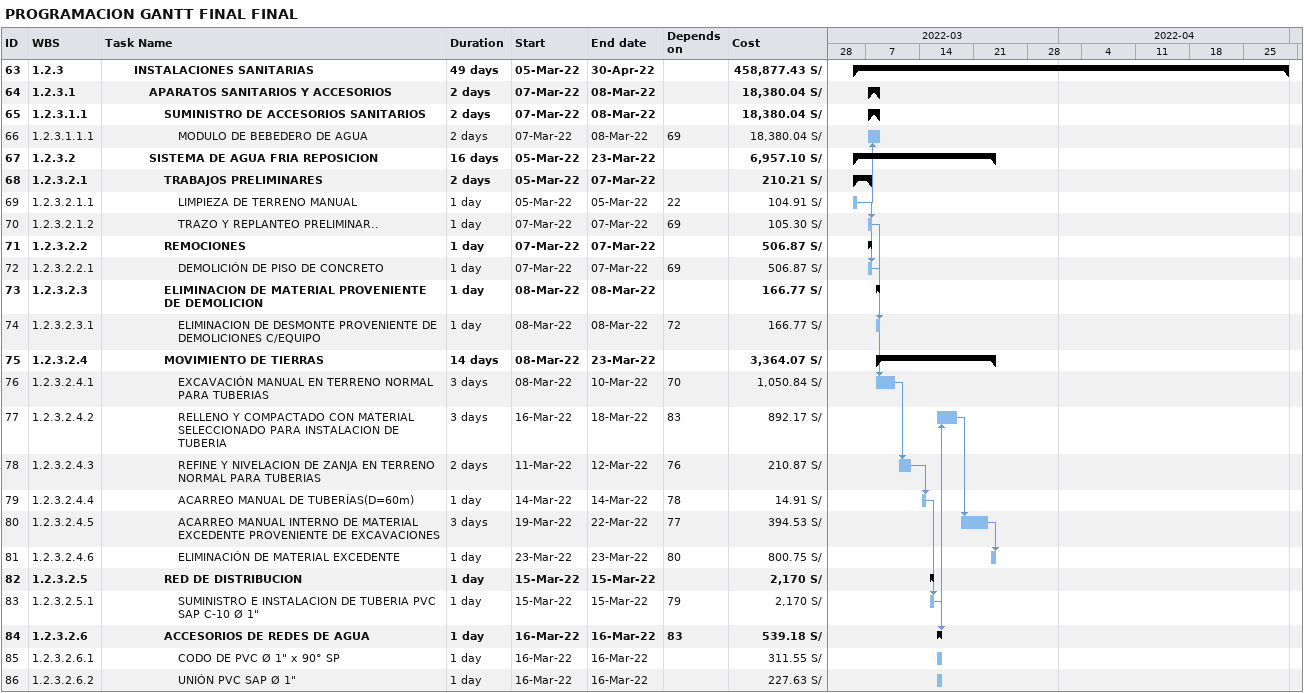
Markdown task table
PROGRAMACION GANTT FINAL FINAL

| ID | WBS | Task | Duration | Start | Finish | Predecessors | Cost (S/) |
|---|---|---|---|---|---|---|---|
| 63 | 1.2.3 | **INSTALACIONES SANITARIAS** | 49d | 2022-03-05 | 2022-04-30 |  | 458877.43 |
| 64 | 1.2.3.1 | **APARATOS SANITARIOS Y ACCESORIOS** | 2d | 2022-03-07 | 2022-03-08 |  | 18380.04 |
| 65 | 1.2.3.1.1 | **SUMINISTRO DE ACCESORIOS SANITARIOS** | 2d | 2022-03-07 | 2022-03-08 |  | 18380.04 |
| 66 | 1.2.3.1.1.1 | MODULO DE BEBEDERO DE AGUA | 2d | 2022-03-07 | 2022-03-08 | 69 | 18380.04 |
| 67 | 1.2.3.2 | **SISTEMA DE AGUA FRIA REPOSICION** | 16d | 2022-03-05 | 2022-03-23 |  | 6957.10 |
| 68 | 1.2.3.2.1 | **TRABAJOS PRELIMINARES** | 2d | 2022-03-05 | 2022-03-07 |  | 210.21 |
| 69 | 1.2.3.2.1.1 | LIMPIEZA DE TERRENO MANUAL | 1d | 2022-03-05 | 2022-03-05 | 22 | 104.91 |
| 70 | 1.2.3.2.1.2 | TRAZO Y REPLANTEO PRELIMINAR.. | 1d | 2022-03-07 | 2022-03-07 | 69 | 105.30 |
| 71 | 1.2.3.2.2 | **REMOCIONES** | 1d | 2022-03-07 | 2022-03-07 |  | 506.87 |
| 72 | 1.2.3.2.2.1 | DEMOLICIÓN DE PISO DE CONCRETO | 1d | 2022-03-07 | 2022-03-07 | 69 | 506.87 |
| 73 | 1.2.3.2.3 | **ELIMINACION DE MATERIAL PROVENIENTE DE DEMOLICION** | 1d | 2022-03-08 | 2022-03-08 |  | 166.77 |
| 74 | 1.2.3.2.3.1 | ELIMINACION DE DESMONTE PROVENIENTE DE DEMOLICIONES C/EQUIPO | 1d | 2022-03-08 | 2022-03-08 | 72 | 166.77 |
| 75 | 1.2.3.2.4 | **MOVIMIENTO DE TIERRAS** | 14d | 2022-03-08 | 2022-03-23 |  | 3364.07 |
| 76 | 1.2.3.2.4.1 | EXCAVACIÓN MANUAL EN TERRENO NORMAL PARA TUBERIAS | 3d | 2022-03-08 | 2022-03-10 | 70 | 1050.84 |
| 77 | 1.2.3.2.4.2 | RELLENO Y COMPACTADO CON MATERIAL SELECCIONADO PARA INSTALACION DE TUBERIA | 3d | 2022-03-16 | 2022-03-18 | 83 | 892.17 |
| 78 | 1.2.3.2.4.3 | REFINE Y NIVELACION DE ZANJA EN TERRENO NORMAL PARA TUBERIAS | 2d | 2022-03-11 | 2022-03-12 | 76 | 210.87 |
| 79 | 1.2.3.2.4.4 | ACARREO MANUAL DE TUBERÍAS(D=60m) | 1d | 2022-03-14 | 2022-03-14 | 78 | 14.91 |
| 80 | 1.2.3.2.4.5 | ACARREO MANUAL INTERNO DE MATERIAL EXCEDENTE PROVENIENTE DE EXCAVACIONES | 3d | 2022-03-19 | 2022-03-22 | 77 | 394.53 |
| 81 | 1.2.3.2.4.6 | ELIMINACIÓN DE MATERIAL EXCEDENTE | 1d | 2022-03-23 | 2022-03-23 | 80 | 800.75 |
| 82 | 1.2.3.2.5 | **RED DE DISTRIBUCION** | 1d | 2022-03-15 | 2022-03-15 |  | 2170 |
| 83 | 1.2.3.2.5.1 | SUMINISTRO E INSTALACION DE TUBERIA PVC SAP C-10 Ø 1" | 1d | 2022-03-15 | 2022-03-15 | 79 | 2170 |
| 84 | 1.2.3.2.6 | **ACCESORIOS DE REDES DE AGUA** | 1d | 2022-03-16 | 2022-03-16 | 83 | 539.18 |
| 85 | 1.2.3.2.6.1 | CODO DE PVC Ø 1" x 90° SP | 1d | 2022-03-16 | 2022-03-16 |  | 311.55 |
| 86 | 1.2.3.2.6.2 | UNIÓN PVC SAP Ø 1" | 1d | 2022-03-16 | 2022-03-16 |  | 227.63 |
